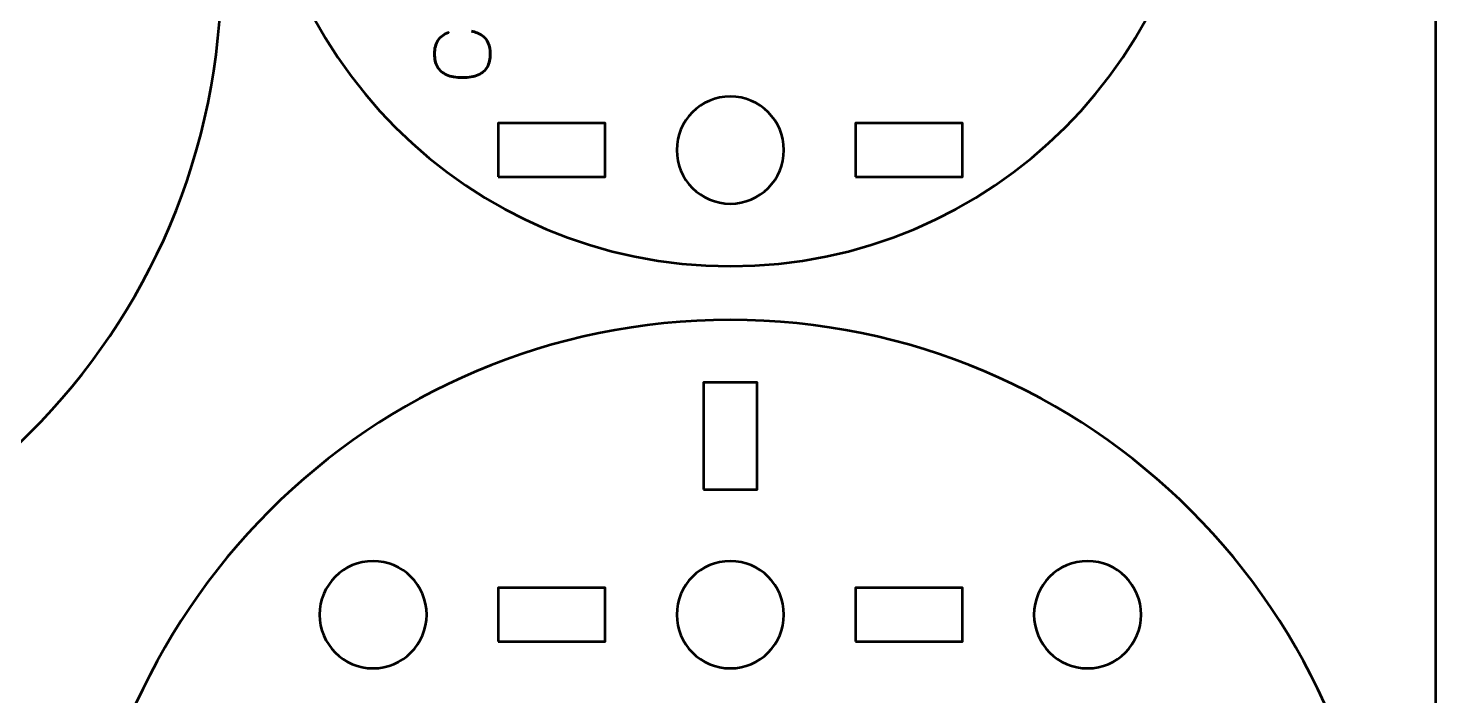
# Model space of a CAD drawing. Header units: centimetres. Extents: x -21 to 0, y -29.7 to 0.
# Drawn here: x -7.88 to 0, y -8.65 to -4.92 of the extents above; entities that cross this region are included whole.
import ezdxf

# ---------------------------------------------------------------- set-up
doc = ezdxf.new("R2010")
doc.units = ezdxf.units.CM
doc.header["$MEASUREMENT"] = 0
doc.layers.add('Layer 1', color=7, linetype='Continuous')

msp = doc.modelspace()

# ---------------------------------------------------------------- linework, layer by layer
at = {"layer": 'Layer 1', "color": 22, "lineweight": 53}
msp.add_open_spline([(-0.50009, -29.7), (-0.50009, -29.7), (-20.50005, -29.7), (-20.50005, -29.7), (-20.50005, -29.7), (-20.77702, -29.7), (-21.00001, -29.47691), (-21.00001, -29.19991), (-21.00001, -29.19991), (-21.00001, -29.19991), (-21.00001, -0.50006), (-21.00001, -0.50006), (-21.00001, -0.50006), (-21.00001, -0.22292), (-20.77702, 0.00004), (-20.50005, 0.00004), (-20.50005, 0.00004), (-20.50005, 0.00004), (-0.50009, 0.00004), (-0.50009, 0.00004), (-0.50009, 0.00004), (-0.22309, 0.00004), (0, -0.22292), (0, -0.50006), (0, -0.50006), (0, -0.50006), (0, -29.19991), (0, -29.19991), (0, -29.19991), (0, -29.47691), (-0.22309, -29.7), (-0.50009, -29.7)], degree=3, knots=[0, 0, 0, 0, 0.125, 0.125, 0.125, 0.125, 0.25, 0.25, 0.25, 0.25, 0.375, 0.375, 0.375, 0.375, 0.5, 0.5, 0.5, 0.5, 0.625, 0.625, 0.625, 0.625, 0.75, 0.75, 0.75, 0.75, 0.875, 0.875, 0.875, 0.875, 1, 1, 1, 1], dxfattribs=at)
at = {"layer": 'Layer 1', "color": 114, "lineweight": 53}
for points in [[(-6.79999, -4.60002), (-6.79999, -6.61549), (-8.43449, -8.24999), (-10.45001, -8.24999), (-10.45001, -8.24999), (-12.46548, -8.24999), (-14.09999, -6.61549), (-14.09999, -4.60002), (-14.09999, -4.60002), (-14.09999, -2.5845), (-12.46548, -0.94999), (-10.45001, -0.94999), (-10.45001, -0.94999), (-8.43449, -0.94999), (-6.79999, -2.5845), (-6.79999, -4.60002)], [(-6.59999, -3.59997), (-6.59999, -2.13668), (-5.4133, -0.94999), (-3.94997, -0.94999), (-3.94997, -0.94999), (-2.48669, -0.94999), (-1.29999, -2.13668), (-1.29999, -3.59997), (-1.29999, -3.59997), (-1.29999, -5.06329), (-2.48669, -6.24999), (-3.94997, -6.24999), (-3.94997, -6.24999), (-5.4133, -6.24999), (-6.59999, -5.06329), (-6.59999, -3.59997)], [(-7.59999, -10.19996), (-7.59999, -8.18449), (-5.96549, -6.54999), (-3.94997, -6.54999), (-3.94997, -6.54999), (-1.9345, -6.54999), (-0.29999, -8.18449), (-0.29999, -10.19996), (-0.29999, -10.19996), (-0.29999, -12.21548), (-1.9345, -13.84999), (-3.94997, -13.84999), (-3.94997, -13.84999), (-5.96549, -13.84999), (-7.59999, -12.21548), (-7.59999, -10.19996)]]:
    msp.add_open_spline(points, degree=3, knots=[0, 0, 0, 0, 0.25, 0.25, 0.25, 0.25, 0.5, 0.5, 0.5, 0.5, 0.75, 0.75, 0.75, 0.75, 1, 1, 1, 1], dxfattribs=at)
at = {"layer": 'Layer 1', "color": 30, "lineweight": 53}
msp.add_open_spline([(-5.39966, -4.93484), (-5.37546, -4.93936), (-5.35549, -4.94726), (-5.33983, -4.95834), (-5.33983, -4.95834), (-5.32423, -4.96948), (-5.31266, -4.98374), (-5.30511, -5.00109), (-5.30511, -5.00109), (-5.29756, -5.01838), (-5.29375, -5.0387), (-5.29382, -5.06184), (-5.29382, -5.06184), (-5.29375, -5.08999), (-5.29919, -5.11391), (-5.31026, -5.13353), (-5.31026, -5.13353), (-5.32127, -5.15314), (-5.33827, -5.1681), (-5.36134, -5.1784), (-5.36134, -5.1784), (-5.38442, -5.1887), (-5.41398, -5.19385), (-5.45003, -5.19392), (-5.45003, -5.19392), (-5.48594, -5.19385), (-5.51544, -5.1887), (-5.53851, -5.1784), (-5.53851, -5.1784), (-5.56158, -5.1681), (-5.57865, -5.15314), (-5.58973, -5.13353), (-5.58973, -5.13353), (-5.60081, -5.11391), (-5.60631, -5.08999), (-5.60624, -5.06184), (-5.60624, -5.06184), (-5.60631, -5.03171), (-5.59989, -5.00646), (-5.58698, -4.98614), (-5.58698, -4.98614), (-5.57407, -4.96589), (-5.5541, -4.951), (-5.52708, -4.94162), (-5.52708, -4.94162), (-5.5541, -4.951), (-5.57407, -4.96589), (-5.58698, -4.98614), (-5.58698, -4.98614), (-5.59989, -5.00646), (-5.60631, -5.03171), (-5.60624, -5.06184), (-5.60624, -5.06184), (-5.60631, -5.08999), (-5.60081, -5.11391), (-5.58973, -5.13353), (-5.58973, -5.13353), (-5.57865, -5.15314), (-5.56158, -5.1681), (-5.53851, -5.1784), (-5.53851, -5.1784), (-5.51544, -5.1887), (-5.48594, -5.19385), (-5.45003, -5.19392), (-5.45003, -5.19392), (-5.41398, -5.19385), (-5.38442, -5.1887), (-5.36134, -5.1784), (-5.36134, -5.1784), (-5.33827, -5.1681), (-5.32127, -5.15314), (-5.31026, -5.13353), (-5.31026, -5.13353), (-5.29919, -5.11391), (-5.29375, -5.08999), (-5.29382, -5.06184), (-5.29382, -5.06184), (-5.29375, -5.0387), (-5.29756, -5.01838), (-5.30511, -5.00109), (-5.30511, -5.00109), (-5.31266, -4.98374), (-5.32423, -4.96948), (-5.33983, -4.95834), (-5.33983, -4.95834), (-5.35549, -4.94726), (-5.37546, -4.93936), (-5.39966, -4.93484)], degree=3, knots=[0, 0, 0, 0, 0.0454545, 0.0454545, 0.0454545, 0.0454545, 0.0909091, 0.0909091, 0.0909091, 0.0909091, 0.1363636, 0.1363636, 0.1363636, 0.1363636, 0.1818182, 0.1818182, 0.1818182, 0.1818182, 0.2272727, 0.2272727, 0.2272727, 0.2272727, 0.2727273, 0.2727273, 0.2727273, 0.2727273, 0.3181818, 0.3181818, 0.3181818, 0.3181818, 0.3636364, 0.3636364, 0.3636364, 0.3636364, 0.4090909, 0.4090909, 0.4090909, 0.4090909, 0.4545455, 0.4545455, 0.4545455, 0.4545455, 0.5, 0.5, 0.5, 0.5, 0.5454545, 0.5454545, 0.5454545, 0.5454545, 0.5909091, 0.5909091, 0.5909091, 0.5909091, 0.6363636, 0.6363636, 0.6363636, 0.6363636, 0.6818182, 0.6818182, 0.6818182, 0.6818182, 0.7272727, 0.7272727, 0.7272727, 0.7272727, 0.7727273, 0.7727273, 0.7727273, 0.7727273, 0.8181818, 0.8181818, 0.8181818, 0.8181818, 0.8636364, 0.8636364, 0.8636364, 0.8636364, 0.9090909, 0.9090909, 0.9090909, 0.9090909, 0.9545455, 0.9545455, 0.9545455, 0.9545455, 1, 1, 1, 1], dxfattribs=at)
at = {"layer": 'Layer 1', "lineweight": 53}
for points in [[(-3.95005, -5.29988), (-3.7844, -5.29988), (-3.65006, -5.43426), (-3.65006, -5.59989), (-3.65006, -5.59989), (-3.65006, -5.76566), (-3.7844, -5.89989), (-3.95005, -5.89989), (-3.95005, -5.89989), (-4.11568, -5.89989), (-4.25006, -5.76566), (-4.25006, -5.59989), (-4.25006, -5.59989), (-4.25006, -5.43426), (-4.11568, -5.29988), (-3.95005, -5.29988)], [(-5.25008, -5.74996), (-5.25008, -5.74996), (-5.25008, -5.44996), (-5.25008, -5.44996), (-5.25008, -5.44996), (-5.25008, -5.44996), (-4.65007, -5.44996), (-4.65007, -5.44996), (-4.65007, -5.44996), (-4.65007, -5.44996), (-4.65007, -5.74996), (-4.65007, -5.74996), (-4.65007, -5.74996), (-4.65007, -5.74996), (-5.25008, -5.74996), (-5.25008, -5.74996)], [(-3.25001, -5.74996), (-3.25001, -5.74996), (-3.25001, -5.44996), (-3.25001, -5.44996), (-3.25001, -5.44996), (-3.25001, -5.44996), (-2.65001, -5.44996), (-2.65001, -5.44996), (-2.65001, -5.44996), (-2.65001, -5.44996), (-2.65001, -5.74996), (-2.65001, -5.74996), (-2.65001, -5.74996), (-2.65001, -5.74996), (-3.25001, -5.74996), (-3.25001, -5.74996)], [(-4.10013, -7.49994), (-4.10013, -7.49994), (-4.10013, -6.89994), (-4.10013, -6.89994), (-4.10013, -6.89994), (-4.10013, -6.89994), (-3.80013, -6.89994), (-3.80013, -6.89994), (-3.80013, -6.89994), (-3.80013, -6.89994), (-3.80013, -7.49994), (-3.80013, -7.49994), (-3.80013, -7.49994), (-3.80013, -7.49994), (-4.10013, -7.49994), (-4.10013, -7.49994)], [(-5.94999, -7.89999), (-5.78436, -7.89999), (-5.64998, -8.03423), (-5.64998, -8.2), (-5.64998, -8.2), (-5.64998, -8.36566), (-5.78436, -8.5), (-5.94999, -8.5), (-5.94999, -8.5), (-6.11576, -8.5), (-6.24999, -8.36566), (-6.24999, -8.2), (-6.24999, -8.2), (-6.24999, -8.03423), (-6.11576, -7.89999), (-5.94999, -7.89999)], [(-3.95005, -7.89999), (-3.7844, -7.89999), (-3.65006, -8.03423), (-3.65006, -8.2), (-3.65006, -8.2), (-3.65006, -8.36566), (-3.7844, -8.5), (-3.95005, -8.5), (-3.95005, -8.5), (-4.11568, -8.5), (-4.25006, -8.36566), (-4.25006, -8.2), (-4.25006, -8.2), (-4.25006, -8.03423), (-4.11568, -7.89999), (-3.95005, -7.89999)], [(-1.9501, -7.89999), (-1.78433, -7.89999), (-1.65009, -8.03423), (-1.65009, -8.2), (-1.65009, -8.2), (-1.65009, -8.36566), (-1.78433, -8.5), (-1.9501, -8.5), (-1.9501, -8.5), (-2.11576, -8.5), (-2.2501, -8.36566), (-2.2501, -8.2), (-2.2501, -8.2), (-2.2501, -8.03423), (-2.11576, -7.89999), (-1.9501, -7.89999)], [(-5.25008, -8.34993), (-5.25008, -8.34993), (-5.25008, -8.04992), (-5.25008, -8.04992), (-5.25008, -8.04992), (-5.25008, -8.04992), (-4.65007, -8.04992), (-4.65007, -8.04992), (-4.65007, -8.04992), (-4.65007, -8.04992), (-4.65007, -8.34993), (-4.65007, -8.34993), (-4.65007, -8.34993), (-4.65007, -8.34993), (-5.25008, -8.34993), (-5.25008, -8.34993)], [(-3.25001, -8.34993), (-3.25001, -8.34993), (-3.25001, -8.04992), (-3.25001, -8.04992), (-3.25001, -8.04992), (-3.25001, -8.04992), (-2.65001, -8.04992), (-2.65001, -8.04992), (-2.65001, -8.04992), (-2.65001, -8.04992), (-2.65001, -8.34993), (-2.65001, -8.34993), (-2.65001, -8.34993), (-2.65001, -8.34993), (-3.25001, -8.34993), (-3.25001, -8.34993)]]:
    msp.add_open_spline(points, degree=3, knots=[0, 0, 0, 0, 0.25, 0.25, 0.25, 0.25, 0.5, 0.5, 0.5, 0.5, 0.75, 0.75, 0.75, 0.75, 1, 1, 1, 1], dxfattribs=at)

doc.saveas('drawing.dxf')
